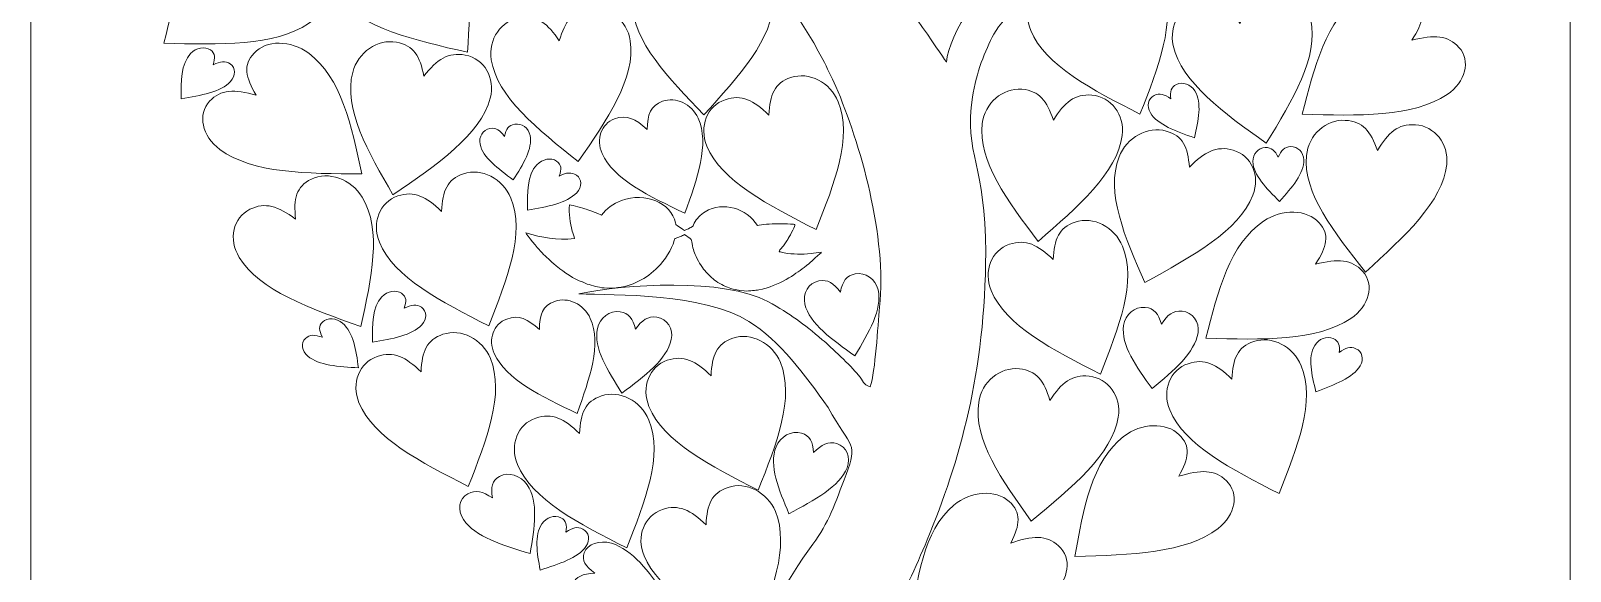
# Model space of a CAD drawing. Header units: centimetres. Extents: x -43.7 to 54.4, y -36.3 to 40.
# Drawn here: x -43.74 to 4.7, y -10.83 to 6.16 of the extents above; entities that cross this region are included whole.
import ezdxf

# ---------------------------------------------------------------- set-up
doc = ezdxf.new("R2010")
doc.units = ezdxf.units.CM
doc.header["$MEASUREMENT"] = 0
doc.layers.add('Layer 1', color=7, linetype='Continuous')

msp = doc.modelspace()

# ---------------------------------------------------------------- linework, layer by layer
at = {"layer": 'Layer 1', "color": 1, "lineweight": 9}
msp.add_open_spline([(4.699, -36.30244), (4.699, -36.30244), (-43.73844, -36.30244), (-43.73844, -36.30244), (-43.73844, -36.30244), (-43.73844, -36.30244), (-43.73844, 40.00038), (-43.73844, 40.00038), (-43.73844, 40.00038), (-43.73844, 40.00038), (4.699, 40.00038), (4.699, 40.00038), (4.699, 40.00038), (4.699, 40.00038), (4.699, -36.30244), (4.699, -36.30244)], degree=3, knots=[0, 0, 0, 0, 0.2, 0.2, 0.2, 0.2, 0.4, 0.4, 0.4, 0.4, 0.6, 0.6, 0.6, 0.6, 1, 1, 1, 1], dxfattribs=at)
at = {"layer": 'Layer 1', "color": 5, "lineweight": 9}
for points, knots in [([(-16.79064, 19.27681), (-17.67314, 19.45663), (-19.6768, 20.19637), (-20.89764, 18.36515), (-20.89764, 18.36515), (-21.00397, 18.20569), (-21.49656, 15.76471), (-21.72335, 15.14598), (-21.72335, 15.14598), (-21.77895, 15.09461), (-21.80957, 14.98386), (-21.81789, 14.76992), (-21.81789, 14.76992), (-21.85528, 13.80835), (-21.50471, 13.62193), (-21.04845, 12.8867), (-21.04845, 12.8867), (-20.80587, 12.49584), (-18.00391, 9.22325), (-16.87162, 8.00087), (-16.87162, 8.00087), (-16.28266, 7.1444), (-14.92525, 5.1705), (-14.92525, 5.1705), (-14.92525, 5.1705), (-14.87137, 6.04817), (-13.6367, 7.77867), (-13.07049, 8.37623), (-13.07049, 8.37623), (-12.64755, 8.82258), (-12.27465, 9.18386), (-11.76616, 9.51238), (-11.76616, 9.51238), (-11.40485, 9.7458), (-8.17267, 10.35738), (-7.69839, 10.35738), (-7.69839, 10.35738), (-7.58146, 10.32083), (-7.35249, 10.26591), (-6.92838, 10.13491), (-6.92838, 10.13491), (-7.47079, 10.02512), (-8.14663, 9.63788), (-8.58887, 9.51857), (-8.58887, 9.51857), (-8.91062, 9.43177), (-9.07516, 9.37341), (-9.38013, 9.27092), (-9.38013, 9.27092), (-9.70134, 9.16297), (-11.35582, 8.10978), (-11.63741, 8.02089), (-11.63741, 8.02089), (-11.6354, 8.01684), (-11.63337, 8.01277), (-11.63132, 8.00871), (-11.63132, 8.00871), (-12.03369, 7.64366), (-13.13249, 6.61206), (-13.43229, 6.05106), (-13.43229, 6.05106), (-13.71411, 5.52372), (-13.98837, 4.84992), (-14.10888, 4.06444), (-14.10888, 4.06444), (-14.3808, 2.2924), (-13.67923, 1.89833), (-13.69063, -0.81097), (-13.69063, -0.81097), (-13.70656, -4.60281), (-14.51391, -7.37914), (-15.52967, -9.84696), (-15.52967, -9.84696), (-15.88889, -10.71967), (-16.32547, -11.54618), (-16.67852, -12.51346), (-16.67852, -12.51346), (-17.44102, -14.60241), (-17.71249, -15.11821), (-18.26003, -17.67308), (-18.26003, -17.67308), (-18.85297, -20.43978), (-19.00309, -23.48161), (-18.24607, -26.33862), (-18.24607, -26.33862), (-18.14131, -26.73412), (-17.97952, -26.99128), (-17.91231, -27.38209), (-17.91231, -27.38209), (-18.39315, -27.38209), (-18.69399, -27.45732), (-19.07904, -27.47295), (-19.07904, -27.47295), (-19.50279, -27.49009), (-19.96052, -27.43892), (-20.38021, -27.46962), (-20.38021, -27.46962), (-21.0754, -27.52049), (-21.42108, -27.56769), (-22.19939, -27.55628), (-22.19939, -27.55628), (-22.19939, -27.55628), (-22.63977, -27.57552), (-22.63977, -27.57552), (-22.63977, -27.57552), (-22.78005, -27.61475), (-22.70408, -27.5786), (-22.78251, -27.64602), (-22.78251, -27.64602), (-22.78251, -27.64602), (-24.34098, -27.64602), (-24.34098, -27.64602), (-24.34098, -27.64602), (-24.34098, -27.64602), (-24.24907, -25.48307), (-24.24907, -25.48307), (-24.24907, -25.48307), (-23.97764, -22.93861), (-23.97739, -22.2553), (-23.32652, -19.60664), (-23.32652, -19.60664), (-22.55841, -16.481), (-20.81806, -12.22929), (-19.13037, -9.98336), (-19.13037, -9.98336), (-18.63989, -9.33062), (-18.42773, -8.70537), (-18.08487, -7.79244), (-18.08487, -7.79244), (-17.71246, -6.80081), (-17.90306, -6.99803), (-18.65395, -5.68808), (-18.65395, -5.68808), (-19.37898, -4.65138), (-20.17523, -3.5873), (-21.14185, -2.98153), (-21.14185, -2.98153), (-22.55777, -2.09423), (-25.35589, -2.14892), (-26.49939, -2.11715), (-26.49939, -2.11715), (-25.09222, -1.80301), (-21.90747, -1.61348), (-20.54665, -2.3578), (-20.54665, -2.3578), (-19.81798, -2.75638), (-19.44691, -3.03629), (-18.83379, -3.55626), (-18.83379, -3.55626), (-18.55919, -3.78909), (-17.93128, -4.37881), (-17.70263, -4.6631), (-17.70263, -4.6631), (-17.53263, -4.87447), (-17.56136, -4.95071), (-17.32788, -5.03518), (-17.32788, -5.03518), (-17.15709, -4.5529), (-17.09501, -3.12134), (-17.03052, -2.5347), (-17.03052, -2.5347), (-16.79145, -0.35963), (-17.64018, 2.65499), (-18.41084, 4.40712), (-18.41084, 4.40712), (-18.54809, 4.71923), (-18.67945, 4.98588), (-18.82159, 5.25828), (-18.82159, 5.25828), (-19.53708, 6.62935), (-20.56709, 8.01725), (-21.55599, 9.0318), (-21.55599, 9.0318), (-22.06097, 9.54989), (-25.16521, 9.9031), (-25.59376, 10.1817), (-25.59376, 10.1817), (-25.57904, 10.17587), (-25.57903, 10.17903), (-25.57903, 10.18219), (-25.57903, 10.18219), (-26.87161, 10.14317), (-29.02921, 8.69428), (-29.73621, 7.26383), (-29.73621, 7.26383), (-29.71206, 7.26383), (-29.68801, 7.26421), (-29.66409, 7.26488), (-29.66409, 7.26488), (-29.73398, 7.24084), (-29.73213, 7.21755), (-29.73068, 7.19405), (-29.73068, 7.19405), (-29.53734, 7.38598), (-29.58973, 7.41466), (-29.48878, 7.74612), (-29.48878, 7.74612), (-29.30604, 8.34625), (-29.05964, 8.87052), (-28.72662, 9.35287), (-28.72662, 9.35287), (-26.60896, 12.41988), (-23.25205, 10.82325), (-22.52277, 10.80123), (-22.52277, 10.80123), (-22.76971, 11.30086), (-22.95895, 11.7974), (-23.19981, 12.34741), (-23.19981, 12.34741), (-23.43511, 12.88474), (-23.64601, 13.42123), (-23.81318, 13.97979), (-23.81318, 13.97979), (-24.61339, 16.65343), (-25.06339, 19.2081), (-24.62205, 21.72826), (-24.62205, 21.72826), (-24.01267, 19.43548), (-22.72031, 16.0843), (-22.71757, 16.08005), (-22.71757, 16.08005), (-22.48208, 17.4496), (-21.60061, 18.90386), (-20.61962, 19.57215), (-20.61962, 19.57215), (-19.15482, 20.57002), (-17.84295, 19.65889), (-16.79064, 19.27681)], [0, 0, 0, 0, 0.01724138, 0.01724138, 0.01724138, 0.01724138, 0.03448276, 0.03448276, 0.03448276, 0.03448276, 0.05172414, 0.05172414, 0.05172414, 0.05172414, 0.06896552, 0.06896552, 0.06896552, 0.06896552, 0.0862069, 0.0862069, 0.0862069, 0.0862069, 0.10344828, 0.10344828, 0.10344828, 0.10344828, 0.12068966, 0.12068966, 0.12068966, 0.12068966, 0.13793103, 0.13793103, 0.13793103, 0.13793103, 0.15517241, 0.15517241, 0.15517241, 0.15517241, 0.17241379, 0.17241379, 0.17241379, 0.17241379, 0.18965517, 0.18965517, 0.18965517, 0.18965517, 0.20689655, 0.20689655, 0.20689655, 0.20689655, 0.22413793, 0.22413793, 0.22413793, 0.22413793, 0.24137931, 0.24137931, 0.24137931, 0.24137931, 0.25862069, 0.25862069, 0.25862069, 0.25862069, 0.27586207, 0.27586207, 0.27586207, 0.27586207, 0.29310345, 0.29310345, 0.29310345, 0.29310345, 0.31034483, 0.31034483, 0.31034483, 0.31034483, 0.32758621, 0.32758621, 0.32758621, 0.32758621, 0.34482759, 0.34482759, 0.34482759, 0.34482759, 0.36206897, 0.36206897, 0.36206897, 0.36206897, 0.37931034, 0.37931034, 0.37931034, 0.37931034, 0.39655172, 0.39655172, 0.39655172, 0.39655172, 0.4137931, 0.4137931, 0.4137931, 0.4137931, 0.43103448, 0.43103448, 0.43103448, 0.43103448, 0.44827586, 0.44827586, 0.44827586, 0.44827586, 0.46551724, 0.46551724, 0.46551724, 0.46551724, 0.48275862, 0.48275862, 0.48275862, 0.48275862, 0.5, 0.5, 0.5, 0.5, 0.51724138, 0.51724138, 0.51724138, 0.51724138, 0.53448276, 0.53448276, 0.53448276, 0.53448276, 0.55172414, 0.55172414, 0.55172414, 0.55172414, 0.56896552, 0.56896552, 0.56896552, 0.56896552, 0.5862069, 0.5862069, 0.5862069, 0.5862069, 0.60344828, 0.60344828, 0.60344828, 0.60344828, 0.62068966, 0.62068966, 0.62068966, 0.62068966, 0.63793103, 0.63793103, 0.63793103, 0.63793103, 0.65517241, 0.65517241, 0.65517241, 0.65517241, 0.67241379, 0.67241379, 0.67241379, 0.67241379, 0.68965517, 0.68965517, 0.68965517, 0.68965517, 0.70689655, 0.70689655, 0.70689655, 0.70689655, 0.72413793, 0.72413793, 0.72413793, 0.72413793, 0.74137931, 0.74137931, 0.74137931, 0.74137931, 0.75862069, 0.75862069, 0.75862069, 0.75862069, 0.77586207, 0.77586207, 0.77586207, 0.77586207, 0.79310345, 0.79310345, 0.79310345, 0.79310345, 0.81034483, 0.81034483, 0.81034483, 0.81034483, 0.82758621, 0.82758621, 0.82758621, 0.82758621, 0.84482759, 0.84482759, 0.84482759, 0.84482759, 0.86206897, 0.86206897, 0.86206897, 0.86206897, 0.87931034, 0.87931034, 0.87931034, 0.87931034, 0.89655172, 0.89655172, 0.89655172, 0.89655172, 0.9137931, 0.9137931, 0.9137931, 0.9137931, 0.93103448, 0.93103448, 0.93103448, 0.93103448, 0.94827586, 0.94827586, 0.94827586, 0.94827586, 0.96551724, 0.96551724, 0.96551724, 0.96551724, 1, 1, 1, 1]), ([(-32.52127, 8.60312), (-32.68607, 9.22812), (-32.65713, 9.61288), (-32.2117, 9.90207), (-32.2117, 9.90207), (-31.71998, 10.22131), (-30.97367, 10.04996), (-30.54586, 9.51962), (-30.54586, 9.51962), (-29.77086, 8.55883), (-29.88664, 7.01968), (-30.00243, 5.48051), (-30.00243, 5.48051), (-31.66828, 5.86295), (-33.33412, 6.24541), (-34.10914, 7.20621), (-34.10914, 7.20621), (-34.53694, 7.73659), (-34.48507, 8.42612), (-33.99335, 8.74535), (-33.99335, 8.74535), (-33.54795, 9.03454), (-33.13149, 8.93893), (-32.52127, 8.60312)], [0, 0, 0, 0, 0.14285714, 0.14285714, 0.14285714, 0.14285714, 0.28571429, 0.28571429, 0.28571429, 0.28571429, 0.42857143, 0.42857143, 0.42857143, 0.42857143, 0.57142857, 0.57142857, 0.57142857, 0.57142857, 0.71428571, 0.71428571, 0.71428571, 0.71428571, 1, 1, 1, 1]), ([(-36.105, 8.0954), (-35.40274, 8.2627), (-34.96581, 8.25075), (-34.62249, 7.86826), (-34.62249, 7.86826), (-34.24347, 7.446), (-34.41131, 6.78205), (-34.99708, 6.38623), (-34.99708, 6.38623), (-36.05829, 5.66915), (-37.80613, 5.71701), (-39.55397, 5.76486), (-39.55397, 5.76486), (-39.17935, 7.2469), (-38.80473, 8.72892), (-37.74352, 9.44601), (-37.74352, 9.44601), (-37.15774, 9.84183), (-36.37472, 9.82041), (-35.99571, 9.39817), (-35.99571, 9.39817), (-35.65241, 9.01569), (-35.74605, 8.64517), (-36.105, 8.0954)], [0, 0, 0, 0, 0.14285714, 0.14285714, 0.14285714, 0.14285714, 0.28571429, 0.28571429, 0.28571429, 0.28571429, 0.42857143, 0.42857143, 0.42857143, 0.42857143, 0.57142857, 0.57142857, 0.57142857, 0.57142857, 0.71428571, 0.71428571, 0.71428571, 0.71428571, 1, 1, 1, 1]), ([(-22.59539, 7.34542), (-22.32472, 7.94101), (-22.05117, 8.24181), (-21.49829, 8.25385), (-21.49829, 8.25385), (-20.88791, 8.26714), (-20.38737, 7.74964), (-20.381, 7.09874), (-20.381, 7.09874), (-20.36947, 5.91959), (-21.46368, 4.71635), (-22.55789, 3.51311), (-22.55789, 3.51311), (-23.67518, 4.66821), (-24.79245, 5.82333), (-24.80399, 7.00249), (-24.80399, 7.00249), (-24.81035, 7.65339), (-24.32014, 8.19245), (-23.70979, 8.20571), (-23.70979, 8.20571), (-23.15692, 8.21776), (-22.87759, 7.92899), (-22.59539, 7.34542)], [0, 0, 0, 0, 0.14285714, 0.14285714, 0.14285714, 0.14285714, 0.28571429, 0.28571429, 0.28571429, 0.28571429, 0.42857143, 0.42857143, 0.42857143, 0.42857143, 0.57142857, 0.57142857, 0.57142857, 0.57142857, 0.71428571, 0.71428571, 0.71428571, 0.71428571, 1, 1, 1, 1]), ([(-10.32392, 7.14089), (-10.29409, 7.78201), (-10.15001, 8.14611), (-9.63337, 8.32019), (-9.63337, 8.32019), (-9.06301, 8.5124), (-8.3954, 8.1719), (-8.14316, 7.5602), (-8.14316, 7.5602), (-7.68621, 6.45202), (-8.26251, 4.99565), (-8.83883, 3.5393), (-8.83883, 3.5393), (-10.32903, 4.29929), (-11.81924, 5.05929), (-12.27619, 6.16747), (-12.27619, 6.16747), (-12.52841, 6.77916), (-12.27023, 7.43164), (-11.69989, 7.62382), (-11.69989, 7.62382), (-11.18326, 7.79792), (-10.81071, 7.60791), (-10.32392, 7.14089)], [0, 0, 0, 0, 0.14285714, 0.14285714, 0.14285714, 0.14285714, 0.28571429, 0.28571429, 0.28571429, 0.28571429, 0.42857143, 0.42857143, 0.42857143, 0.42857143, 0.57142857, 0.57142857, 0.57142857, 0.57142857, 0.71428571, 0.71428571, 0.71428571, 0.71428571, 1, 1, 1, 1]), ([(-5.69033, 6.38245), (-5.54712, 7.01155), (-5.34022, 7.35128), (-4.79907, 7.4519), (-4.79907, 7.4519), (-4.20164, 7.56298), (-3.60265, 7.13454), (-3.46205, 6.49556), (-3.46205, 6.49556), (-3.20732, 5.33795), (-4.03489, 3.97908), (-4.86247, 2.62022), (-4.86247, 2.62022), (-6.19949, 3.57657), (-7.53651, 4.53295), (-7.79123, 5.69055), (-7.79123, 5.69055), (-7.93182, 6.32953), (-7.56108, 6.9383), (-6.96367, 7.04939), (-6.96367, 7.04939), (-6.42252, 7.15001), (-6.08827, 6.91095), (-5.69033, 6.38245)], [0, 0, 0, 0, 0.14285714, 0.14285714, 0.14285714, 0.14285714, 0.28571429, 0.28571429, 0.28571429, 0.28571429, 0.42857143, 0.42857143, 0.42857143, 0.42857143, 0.57142857, 0.57142857, 0.57142857, 0.57142857, 0.71428571, 0.71428571, 0.71428571, 0.71428571, 1, 1, 1, 1]), ([(-0.28319, 5.86226), (0.41906, 6.02957), (0.85601, 6.01762), (1.19931, 5.63512), (1.19931, 5.63512), (1.57834, 5.21287), (1.41049, 4.54891), (0.82472, 4.15308), (0.82472, 4.15308), (-0.2365, 3.436), (-1.98433, 3.48386), (-3.73216, 3.53172), (-3.73216, 3.53172), (-3.35755, 5.01377), (-2.98294, 6.49579), (-1.92172, 7.21287), (-1.92172, 7.21287), (-1.33595, 7.60871), (-0.55292, 7.58727), (-0.1739, 7.16503), (-0.1739, 7.16503), (0.16939, 6.78254), (0.07576, 6.41203), (-0.28319, 5.86226)], [0, 0, 0, 0, 0.14285714, 0.14285714, 0.14285714, 0.14285714, 0.28571429, 0.28571429, 0.28571429, 0.28571429, 0.42857143, 0.42857143, 0.42857143, 0.42857143, 0.57142857, 0.57142857, 0.57142857, 0.57142857, 0.71428571, 0.71428571, 0.71428571, 0.71428571, 1, 1, 1, 1]), ([(-27.10892, 5.83797), (-26.92725, 6.45931), (-26.69978, 6.78861), (-26.15323, 6.86321), (-26.15323, 6.86321), (-25.54986, 6.94557), (-24.97809, 6.48909), (-24.87696, 5.84434), (-24.87696, 5.84434), (-24.69378, 4.67624), (-25.60366, 3.35895), (-26.51355, 2.04167), (-26.51355, 2.04167), (-27.78981, 3.06058), (-29.06607, 4.07948), (-29.24925, 5.24757), (-29.24925, 5.24757), (-29.35037, 5.89235), (-28.94275, 6.48249), (-28.33939, 6.56483), (-28.33939, 6.56483), (-27.79286, 6.63942), (-27.47378, 6.38471), (-27.10892, 5.83797)], [0, 0, 0, 0, 0.14285714, 0.14285714, 0.14285714, 0.14285714, 0.28571429, 0.28571429, 0.28571429, 0.28571429, 0.42857143, 0.42857143, 0.42857143, 0.42857143, 0.57142857, 0.57142857, 0.57142857, 0.57142857, 0.71428571, 0.71428571, 0.71428571, 0.71428571, 1, 1, 1, 1]), ([(-36.64693, 4.12841), (-36.98346, 4.69728), (-37.0644, 5.07623), (-36.71496, 5.4544), (-36.71496, 5.4544), (-36.32922, 5.87186), (-35.55805, 5.87039), (-34.99364, 5.45111), (-34.99364, 5.45111), (-33.97114, 4.6915), (-33.64746, 3.17561), (-33.32378, 1.65971), (-33.32378, 1.65971), (-35.04513, 1.66301), (-36.76645, 1.66634), (-37.78895, 2.42593), (-37.78895, 2.42593), (-38.35335, 2.84522), (-38.49838, 3.52435), (-38.11263, 3.9418), (-38.11263, 3.9418), (-37.76322, 4.31995), (-37.33288, 4.31916), (-36.64693, 4.12841)], [0, 0, 0, 0, 0.14285714, 0.14285714, 0.14285714, 0.14285714, 0.28571429, 0.28571429, 0.28571429, 0.28571429, 0.42857143, 0.42857143, 0.42857143, 0.42857143, 0.57142857, 0.57142857, 0.57142857, 0.57142857, 0.71428571, 0.71428571, 0.71428571, 0.71428571, 1, 1, 1, 1]), ([(-31.37161, 4.73164), (-30.95188, 5.2557), (-30.60677, 5.49241), (-30.06577, 5.39111), (-30.06577, 5.39111), (-29.46852, 5.27931), (-29.11752, 4.67358), (-29.28227, 4.03912), (-29.28227, 4.03912), (-29.58074, 2.88966), (-30.96121, 1.9428), (-32.34167, 0.99592), (-32.34167, 0.99592), (-33.12518, 2.34793), (-33.90867, 3.69997), (-33.61018, 4.8494), (-33.61018, 4.8494), (-33.44542, 5.48388), (-32.82697, 5.90809), (-32.22975, 5.79626), (-32.22975, 5.79626), (-31.68874, 5.69498), (-31.49288, 5.35698), (-31.37161, 4.73164)], [0, 0, 0, 0, 0.14285714, 0.14285714, 0.14285714, 0.14285714, 0.28571429, 0.28571429, 0.28571429, 0.28571429, 0.42857143, 0.42857143, 0.42857143, 0.42857143, 0.57142857, 0.57142857, 0.57142857, 0.57142857, 0.71428571, 0.71428571, 0.71428571, 0.71428571, 1, 1, 1, 1]), ([(-38.00449, 5.08554), (-37.77218, 5.19551), (-37.61683, 5.22296), (-37.46, 5.11283), (-37.46, 5.11283), (-37.28687, 4.99126), (-37.28426, 4.74469), (-37.45416, 4.56252), (-37.45416, 4.56252), (-37.76197, 4.23243), (-38.38342, 4.12263), (-39.00488, 4.01282), (-39.00488, 4.01282), (-39.01071, 4.56314), (-39.01653, 5.11346), (-38.70873, 5.44354), (-38.70873, 5.44354), (-38.53883, 5.62571), (-38.26041, 5.67492), (-38.08728, 5.55335), (-38.08728, 5.55335), (-37.93045, 5.44322), (-37.929, 5.30564), (-38.00449, 5.08554)], [0, 0, 0, 0, 0.14285714, 0.14285714, 0.14285714, 0.14285714, 0.28571429, 0.28571429, 0.28571429, 0.28571429, 0.42857143, 0.42857143, 0.42857143, 0.42857143, 0.57142857, 0.57142857, 0.57142857, 0.57142857, 0.71428571, 0.71428571, 0.71428571, 0.71428571, 1, 1, 1, 1]), ([(-20.51341, 3.50701), (-20.48357, 4.14815), (-20.3395, 4.51222), (-19.82285, 4.68632), (-19.82285, 4.68632), (-19.2525, 4.87852), (-18.58488, 4.53803), (-18.33264, 3.92634), (-18.33264, 3.92634), (-17.8757, 2.81815), (-18.452, 1.36179), (-19.02831, -0.09459), (-19.02831, -0.09459), (-20.51852, 0.66542), (-22.00872, 1.42542), (-22.46568, 2.5336), (-22.46568, 2.5336), (-22.7179, 3.14531), (-22.45972, 3.79777), (-21.88938, 3.98995), (-21.88938, 3.98995), (-21.37275, 4.16406), (-21.00021, 3.97404), (-20.51341, 3.50701)], [0, 0, 0, 0, 0.14285714, 0.14285714, 0.14285714, 0.14285714, 0.28571429, 0.28571429, 0.28571429, 0.28571429, 0.42857143, 0.42857143, 0.42857143, 0.42857143, 0.57142857, 0.57142857, 0.57142857, 0.57142857, 0.71428571, 0.71428571, 0.71428571, 0.71428571, 1, 1, 1, 1]), ([(-11.56275, 3.34579), (-11.21356, 3.90869), (-10.90132, 4.17859), (-10.35075, 4.1324), (-10.35075, 4.1324), (-9.74294, 4.08145), (-9.31587, 3.51504), (-9.39748, 2.8681), (-9.39748, 2.8681), (-9.54532, 1.69613), (-10.79427, 0.61649), (-12.04324, -0.46316), (-12.04324, -0.46316), (-12.99652, 0.80117), (-13.94979, 2.0655), (-13.80193, 3.23746), (-13.80193, 3.23746), (-13.72033, 3.88439), (-13.16079, 4.36808), (-12.55299, 4.3171), (-12.55299, 4.3171), (-12.00244, 4.27093), (-11.76412, 3.95485), (-11.56275, 3.34579)], [0, 0, 0, 0, 0.14285714, 0.14285714, 0.14285714, 0.14285714, 0.28571429, 0.28571429, 0.28571429, 0.28571429, 0.42857143, 0.42857143, 0.42857143, 0.42857143, 0.57142857, 0.57142857, 0.57142857, 0.57142857, 0.71428571, 0.71428571, 0.71428571, 0.71428571, 1, 1, 1, 1]), ([(-7.86718, 4.01534), (-7.89403, 4.2467), (-7.86369, 4.38388), (-7.68855, 4.4699), (-7.68855, 4.4699), (-7.49521, 4.56485), (-7.23575, 4.47313), (-7.10942, 4.2652), (-7.10942, 4.2652), (-6.88056, 3.8885), (-7.00197, 3.33975), (-7.12339, 2.79101), (-7.12339, 2.79101), (-7.70251, 2.9957), (-8.28164, 3.20042), (-8.51051, 3.57712), (-8.51051, 3.57712), (-8.63684, 3.78507), (-8.58243, 4.0309), (-8.3891, 4.12585), (-8.3891, 4.12585), (-8.21397, 4.21187), (-8.06918, 4.1607), (-7.86718, 4.01534)], [0, 0, 0, 0, 0.14285714, 0.14285714, 0.14285714, 0.14285714, 0.28571429, 0.28571429, 0.28571429, 0.28571429, 0.42857143, 0.42857143, 0.42857143, 0.42857143, 0.57142857, 0.57142857, 0.57142857, 0.57142857, 0.71428571, 0.71428571, 0.71428571, 0.71428571, 1, 1, 1, 1]), ([(-24.34284, 3.05524), (-24.33628, 3.52999), (-24.23853, 3.802), (-23.86061, 3.94049), (-23.86061, 3.94049), (-23.44341, 4.09336), (-22.94138, 3.85411), (-22.74002, 3.40641), (-22.74002, 3.40641), (-22.37526, 2.59537), (-22.76627, 1.50736), (-23.15731, 0.41934), (-23.15731, 0.41934), (-24.2779, 0.95341), (-25.39848, 1.48749), (-25.76325, 2.29852), (-25.76325, 2.29852), (-25.9646, 2.74622), (-25.78943, 3.23364), (-25.37223, 3.38653), (-25.37223, 3.38653), (-24.99433, 3.52501), (-24.71418, 3.39151), (-24.34284, 3.05524)], [0, 0, 0, 0, 0.14285714, 0.14285714, 0.14285714, 0.14285714, 0.28571429, 0.28571429, 0.28571429, 0.28571429, 0.42857143, 0.42857143, 0.42857143, 0.42857143, 0.57142857, 0.57142857, 0.57142857, 0.57142857, 0.71428571, 0.71428571, 0.71428571, 0.71428571, 1, 1, 1, 1]), ([(-28.83695, 2.83563), (-28.78186, 3.06305), (-28.70516, 3.18537), (-28.50853, 3.21969), (-28.50853, 3.21969), (-28.29146, 3.2576), (-28.07653, 3.09997), (-28.02881, 2.86784), (-28.02881, 2.86784), (-27.94234, 2.4473), (-28.24914, 1.95807), (-28.55594, 1.46887), (-28.55594, 1.46887), (-29.03566, 1.82072), (-29.51539, 2.17258), (-29.60186, 2.59311), (-29.60186, 2.59311), (-29.64957, 2.82525), (-29.51213, 3.04443), (-29.29506, 3.08233), (-29.29506, 3.08233), (-29.09842, 3.11668), (-28.9785, 3.02873), (-28.83695, 2.83563)], [0, 0, 0, 0, 0.14285714, 0.14285714, 0.14285714, 0.14285714, 0.28571429, 0.28571429, 0.28571429, 0.28571429, 0.42857143, 0.42857143, 0.42857143, 0.42857143, 0.57142857, 0.57142857, 0.57142857, 0.57142857, 0.71428571, 0.71428571, 0.71428571, 0.71428571, 1, 1, 1, 1]), ([(-7.2835, 1.86633), (-6.80429, 2.34907), (-6.43316, 2.55284), (-5.90702, 2.4025), (-5.90702, 2.4025), (-5.32619, 2.23652), (-5.04846, 1.60189), (-5.2871, 0.98597), (-5.2871, 0.98597), (-5.71941, -0.12987), (-7.20397, -0.94502), (-8.68853, -1.76019), (-8.68853, -1.76019), (-9.30846, -0.34363), (-9.92838, 1.07289), (-9.49608, 2.18873), (-9.49608, 2.18873), (-9.25744, 2.80468), (-8.59236, 3.16986), (-8.01153, 3.00388), (-8.01153, 3.00388), (-7.4854, 2.85355), (-7.33042, 2.4994), (-7.2835, 1.86633)], [0, 0, 0, 0, 0.14285714, 0.14285714, 0.14285714, 0.14285714, 0.28571429, 0.28571429, 0.28571429, 0.28571429, 0.42857143, 0.42857143, 0.42857143, 0.42857143, 0.57142857, 0.57142857, 0.57142857, 0.57142857, 0.71428571, 0.71428571, 0.71428571, 0.71428571, 1, 1, 1, 1]), ([(-1.36382, 2.39001), (-1.02957, 2.95991), (-0.72455, 3.23616), (-0.17291, 3.2013), (-0.17291, 3.2013), (0.4361, 3.16284), (0.87799, 2.60532), (0.81347, 1.9569), (0.81347, 1.9569), (0.69662, 0.78223), (-0.52351, -0.32277), (-1.74365, -1.42778), (-1.74365, -1.42778), (-2.73003, -0.18336), (-3.71639, 1.06103), (-3.59954, 2.23572), (-3.59954, 2.23572), (-3.53502, 2.88414), (-2.98842, 3.3792), (-2.37941, 3.34071), (-2.37941, 3.34071), (-1.82779, 3.30585), (-1.58118, 2.99477), (-1.36382, 2.39001)], [0, 0, 0, 0, 0.14285714, 0.14285714, 0.14285714, 0.14285714, 0.28571429, 0.28571429, 0.28571429, 0.28571429, 0.42857143, 0.42857143, 0.42857143, 0.42857143, 0.57142857, 0.57142857, 0.57142857, 0.57142857, 0.71428571, 0.71428571, 0.71428571, 0.71428571, 1, 1, 1, 1]), ([(-4.48706, 2.17875), (-4.39325, 2.39611), (-4.29629, 2.50665), (-4.09602, 2.5141), (-4.09602, 2.5141), (-3.87492, 2.52233), (-3.68981, 2.33757), (-3.68283, 2.10173), (-3.68283, 2.10173), (-3.67017, 1.67449), (-4.05807, 1.23234), (-4.44597, 0.79018), (-4.44597, 0.79018), (-4.85915, 1.20252), (-5.27232, 1.61489), (-5.28498, 2.04214), (-5.28498, 2.04214), (-5.29196, 2.27798), (-5.11818, 2.47606), (-4.89709, 2.4843), (-4.89709, 2.4843), (-4.69682, 2.49175), (-4.59352, 2.38865), (-4.48706, 2.17875)], [0, 0, 0, 0, 0.14285714, 0.14285714, 0.14285714, 0.14285714, 0.28571429, 0.28571429, 0.28571429, 0.28571429, 0.42857143, 0.42857143, 0.42857143, 0.42857143, 0.57142857, 0.57142857, 0.57142857, 0.57142857, 0.71428571, 0.71428571, 0.71428571, 0.71428571, 1, 1, 1, 1]), ([(-27.11148, 1.58882), (-26.87917, 1.69879), (-26.72382, 1.72625), (-26.567, 1.61613), (-26.567, 1.61613), (-26.39386, 1.49453), (-26.39125, 1.24799), (-26.56115, 1.0658), (-26.56115, 1.0658), (-26.86896, 0.73574), (-27.49042, 0.62592), (-28.11188, 0.51611), (-28.11188, 0.51611), (-28.1177, 1.06643), (-28.12353, 1.61675), (-27.81573, 1.94682), (-27.81573, 1.94682), (-27.64582, 2.12901), (-27.36741, 2.17822), (-27.19427, 2.05663), (-27.19427, 2.05663), (-27.03745, 1.94651), (-27.03599, 1.80892), (-27.11148, 1.58882)], [0, 0, 0, 0, 0.14285714, 0.14285714, 0.14285714, 0.14285714, 0.28571429, 0.28571429, 0.28571429, 0.28571429, 0.42857143, 0.42857143, 0.42857143, 0.42857143, 0.57142857, 0.57142857, 0.57142857, 0.57142857, 0.71428571, 0.71428571, 0.71428571, 0.71428571, 1, 1, 1, 1]), ([(-35.4042, 0.23874), (-35.47802, 0.87709), (-35.39412, 1.25555), (-34.91078, 1.49267), (-34.91078, 1.49267), (-34.3772, 1.75446), (-33.66148, 1.50118), (-33.31322, 0.92735), (-33.31322, 0.92735), (-32.68226, -0.11225), (-33.01794, -1.62611), (-33.35361, -3.13997), (-33.35361, -3.13997), (-34.95121, -2.57462), (-36.54877, -2.00925), (-37.17971, -0.96966), (-37.17971, -0.96966), (-37.52799, -0.39583), (-37.37763, 0.28239), (-36.84404, 0.54417), (-36.84404, 0.54417), (-36.36073, 0.78129), (-35.96133, 0.63997), (-35.4042, 0.23874)], [0, 0, 0, 0, 0.14285714, 0.14285714, 0.14285714, 0.14285714, 0.28571429, 0.28571429, 0.28571429, 0.28571429, 0.42857143, 0.42857143, 0.42857143, 0.42857143, 0.57142857, 0.57142857, 0.57142857, 0.57142857, 0.71428571, 0.71428571, 0.71428571, 0.71428571, 1, 1, 1, 1]), ([(-30.81534, 0.47984), (-30.78551, 1.12096), (-30.64143, 1.48505), (-30.12478, 1.65913), (-30.12478, 1.65913), (-29.55442, 1.85133), (-28.8868, 1.51085), (-28.63458, 0.89915), (-28.63458, 0.89915), (-28.17763, -0.20903), (-28.75393, -1.66541), (-29.33023, -3.12177), (-29.33023, -3.12177), (-30.82046, -2.36176), (-32.31066, -1.60176), (-32.76761, -0.49358), (-32.76761, -0.49358), (-33.01983, 0.11812), (-32.76165, 0.77058), (-32.1913, 0.96276), (-32.1913, 0.96276), (-31.67468, 1.13686), (-31.30213, 0.94686), (-30.81534, 0.47984)], [0, 0, 0, 0, 0.14285714, 0.14285714, 0.14285714, 0.14285714, 0.28571429, 0.28571429, 0.28571429, 0.28571429, 0.42857143, 0.42857143, 0.42857143, 0.42857143, 0.57142857, 0.57142857, 0.57142857, 0.57142857, 0.71428571, 0.71428571, 0.71428571, 0.71428571, 1, 1, 1, 1]), ([(-18.87078, -0.82118), (-18.87078, -0.82118), (-18.86965, -0.80866), (-18.86965, -0.80866), (-18.86965, -0.80866), (-18.95744, -0.80895), (-19.0953, -0.83979), (-19.18872, -0.84766), (-19.18872, -0.84766), (-19.4949, -0.87341), (-19.73106, -0.87498), (-20.03886, -0.82517), (-20.03886, -0.82517), (-20.09014, -0.81686), (-20.13554, -0.79618), (-20.19478, -0.79084), (-20.19478, -0.79084), (-20.18594, -0.74338), (-20.1544, -0.72442), (-20.1237, -0.68665), (-20.1237, -0.68665), (-20.01051, -0.54746), (-20.00716, -0.52628), (-19.92185, -0.40325), (-19.92185, -0.40325), (-19.89036, -0.35779), (-19.70411, -0.00983), (-19.69949, 0.03707), (-19.69949, 0.03707), (-19.69537, 0.0787), (-19.6919, 0.06344), (-19.7437, 0.07162), (-19.7437, 0.07162), (-19.76229, 0.07455), (-19.80909, 0.07589), (-19.8306, 0.07719), (-19.8306, 0.07719), (-20.07789, 0.09211), (-20.3526, 0.09821), (-20.59336, 0.07311), (-20.59336, 0.07311), (-20.68212, 0.06383), (-20.83031, 0.03504), (-20.87589, 0.03737), (-20.87589, 0.03737), (-21.21576, 0.57287), (-21.94994, 0.80319), (-22.51861, 0.46607), (-22.51861, 0.46607), (-22.65903, 0.38284), (-22.79733, 0.24516), (-22.86913, 0.1041), (-22.86913, 0.1041), (-22.90593, 0.03185), (-22.88527, 0.01136), (-22.96673, -0.02739), (-22.96673, -0.02739), (-22.99665, -0.04164), (-23.08814, -0.08548), (-23.16735, -0.12091), (-23.16735, -0.12091), (-23.19103, -0.10442), (-23.21323, -0.08837), (-23.23159, -0.07683), (-23.23159, -0.07683), (-23.23159, -0.07683), (-23.4021, 0.03119), (-23.4021, 0.03119), (-23.4021, 0.03119), (-23.45593, 0.06995), (-23.43416, 0.04896), (-23.44966, 0.11354), (-23.44966, 0.11354), (-23.60687, 0.76677), (-24.39523, 1.092), (-25.15262, 0.81985), (-25.15262, 0.81985), (-25.42362, 0.72249), (-25.62431, 0.57133), (-25.77789, 0.3583), (-25.77789, 0.3583), (-25.88211, 0.41672), (-26.13887, 0.50533), (-26.26073, 0.54653), (-26.26073, 0.54653), (-26.37241, 0.58428), (-26.66536, 0.67586), (-26.79252, 0.6848), (-26.79252, 0.6848), (-26.81724, 0.41188), (-26.75981, 0.11396), (-26.7034, -0.14055), (-26.7034, -0.14055), (-26.68709, -0.21425), (-26.64398, -0.30178), (-26.63145, -0.37519), (-26.63145, -0.37519), (-27.19574, -0.45), (-27.64513, -0.34087), (-28.15753, -0.19683), (-28.15753, -0.19683), (-28.14535, -0.25541), (-27.76553, -0.70271), (-27.70716, -0.76378), (-27.70716, -0.76378), (-27.55905, -0.91875), (-27.44336, -1.0253), (-27.28517, -1.16839), (-27.28517, -1.16839), (-27.24814, -1.20192), (-27.21039, -1.23212), (-27.16883, -1.26463), (-27.16883, -1.26463), (-26.9826, -1.41045), (-26.62706, -1.66887), (-26.38975, -1.7375), (-26.38975, -1.7375), (-26.38675, -1.73667), (-26.38343, -1.73684), (-26.38044, -1.73822), (-26.38044, -1.73822), (-26.38044, -1.73822), (-26.23117, -1.80582), (-26.23117, -1.80582), (-26.23117, -1.80582), (-26.23117, -1.80582), (-26.22954, -1.80671), (-26.22954, -1.80671), (-26.22954, -1.80671), (-26.05519, -1.8558), (-25.89881, -1.91075), (-25.69589, -1.92915), (-25.69589, -1.92915), (-25.69589, -1.92915), (-25.5204, -1.94042), (-25.5204, -1.94042), (-25.5204, -1.94042), (-25.49202, -1.93497), (-25.45252, -1.93723), (-25.36737, -1.93024), (-25.36737, -1.93024), (-24.80665, -1.88421), (-24.36778, -1.63344), (-24.00709, -1.2747), (-24.00709, -1.2747), (-23.79237, -1.06115), (-23.57695, -0.72639), (-23.49178, -0.43747), (-23.49178, -0.43747), (-23.46871, -0.35923), (-23.48773, -0.38548), (-23.40683, -0.35597), (-23.40683, -0.35597), (-23.35805, -0.33819), (-23.33908, -0.32769), (-23.28939, -0.30815), (-23.28939, -0.30815), (-23.25041, -0.29284), (-23.20851, -0.27148), (-23.16634, -0.25304), (-23.16634, -0.25304), (-23.16634, -0.25304), (-22.98676, -0.37227), (-22.98676, -0.37227), (-22.98676, -0.37227), (-22.93816, -0.4078), (-22.94485, -0.46766), (-22.93315, -0.53008), (-22.93315, -0.53008), (-22.89113, -0.75362), (-22.86477, -0.80017), (-22.76853, -1.01232), (-22.76853, -1.01232), (-22.72258, -1.11362), (-22.6683, -1.19361), (-22.60359, -1.28454), (-22.60359, -1.28454), (-22.50791, -1.41902), (-22.39864, -1.53253), (-22.27105, -1.64065), (-22.27105, -1.64065), (-22.14926, -1.74379), (-21.97627, -1.84419), (-21.81696, -1.90529), (-21.81696, -1.90529), (-21.6406, -1.97287), (-21.63022, -1.9664), (-21.47512, -1.99795), (-21.47512, -1.99795), (-21.47512, -1.99795), (-21.44203, -2.00801), (-21.44203, -2.00801), (-21.44203, -2.00801), (-21.44125, -2.00708), (-21.43204, -2.0104), (-21.42967, -2.01061), (-21.42967, -2.01061), (-21.42967, -2.01061), (-21.29059, -2.02242), (-21.29059, -2.02242), (-21.29059, -2.02242), (-21.09522, -2.03616), (-20.93856, -1.99217), (-20.83136, -1.99186), (-20.83136, -1.99186), (-20.83136, -1.99186), (-20.71427, -1.96353), (-20.71427, -1.96353), (-20.71427, -1.96353), (-20.71427, -1.96353), (-20.71453, -1.96232), (-20.71453, -1.96232), (-20.71453, -1.96232), (-20.66967, -1.94709), (-20.61468, -1.93666), (-20.5684, -1.92216), (-20.5684, -1.92216), (-20.34002, -1.85043), (-19.99499, -1.69111), (-19.80491, -1.56372), (-19.80491, -1.56372), (-19.59935, -1.426), (-19.46786, -1.33532), (-19.26225, -1.16815), (-19.26225, -1.16815), (-19.26225, -1.16815), (-19.11243, -1.03604), (-19.11243, -1.03604), (-19.11243, -1.03604), (-19.06928, -0.99466), (-18.8947, -0.83299), (-18.87078, -0.82118)], [0, 0, 0, 0, 0.01694915, 0.01694915, 0.01694915, 0.01694915, 0.03389831, 0.03389831, 0.03389831, 0.03389831, 0.05084746, 0.05084746, 0.05084746, 0.05084746, 0.06779661, 0.06779661, 0.06779661, 0.06779661, 0.08474576, 0.08474576, 0.08474576, 0.08474576, 0.10169492, 0.10169492, 0.10169492, 0.10169492, 0.11864407, 0.11864407, 0.11864407, 0.11864407, 0.13559322, 0.13559322, 0.13559322, 0.13559322, 0.15254237, 0.15254237, 0.15254237, 0.15254237, 0.16949153, 0.16949153, 0.16949153, 0.16949153, 0.18644068, 0.18644068, 0.18644068, 0.18644068, 0.20338983, 0.20338983, 0.20338983, 0.20338983, 0.22033898, 0.22033898, 0.22033898, 0.22033898, 0.23728814, 0.23728814, 0.23728814, 0.23728814, 0.25423729, 0.25423729, 0.25423729, 0.25423729, 0.27118644, 0.27118644, 0.27118644, 0.27118644, 0.28813559, 0.28813559, 0.28813559, 0.28813559, 0.30508475, 0.30508475, 0.30508475, 0.30508475, 0.3220339, 0.3220339, 0.3220339, 0.3220339, 0.33898305, 0.33898305, 0.33898305, 0.33898305, 0.3559322, 0.3559322, 0.3559322, 0.3559322, 0.37288136, 0.37288136, 0.37288136, 0.37288136, 0.38983051, 0.38983051, 0.38983051, 0.38983051, 0.40677966, 0.40677966, 0.40677966, 0.40677966, 0.42372881, 0.42372881, 0.42372881, 0.42372881, 0.44067797, 0.44067797, 0.44067797, 0.44067797, 0.45762712, 0.45762712, 0.45762712, 0.45762712, 0.47457627, 0.47457627, 0.47457627, 0.47457627, 0.49152542, 0.49152542, 0.49152542, 0.49152542, 0.50847458, 0.50847458, 0.50847458, 0.50847458, 0.52542373, 0.52542373, 0.52542373, 0.52542373, 0.54237288, 0.54237288, 0.54237288, 0.54237288, 0.55932203, 0.55932203, 0.55932203, 0.55932203, 0.57627119, 0.57627119, 0.57627119, 0.57627119, 0.59322034, 0.59322034, 0.59322034, 0.59322034, 0.61016949, 0.61016949, 0.61016949, 0.61016949, 0.62711864, 0.62711864, 0.62711864, 0.62711864, 0.6440678, 0.6440678, 0.6440678, 0.6440678, 0.66101695, 0.66101695, 0.66101695, 0.66101695, 0.6779661, 0.6779661, 0.6779661, 0.6779661, 0.69491525, 0.69491525, 0.69491525, 0.69491525, 0.71186441, 0.71186441, 0.71186441, 0.71186441, 0.72881356, 0.72881356, 0.72881356, 0.72881356, 0.74576271, 0.74576271, 0.74576271, 0.74576271, 0.76271186, 0.76271186, 0.76271186, 0.76271186, 0.77966102, 0.77966102, 0.77966102, 0.77966102, 0.79661017, 0.79661017, 0.79661017, 0.79661017, 0.81355932, 0.81355932, 0.81355932, 0.81355932, 0.83050847, 0.83050847, 0.83050847, 0.83050847, 0.84745763, 0.84745763, 0.84745763, 0.84745763, 0.86440678, 0.86440678, 0.86440678, 0.86440678, 0.88135593, 0.88135593, 0.88135593, 0.88135593, 0.89830508, 0.89830508, 0.89830508, 0.89830508, 0.91525424, 0.91525424, 0.91525424, 0.91525424, 0.93220339, 0.93220339, 0.93220339, 0.93220339, 0.94915254, 0.94915254, 0.94915254, 0.94915254, 0.96610169, 0.96610169, 0.96610169, 0.96610169, 1, 1, 1, 1]), ([(-3.31359, -1.17976), (-2.61133, -1.01243), (-2.17438, -1.0244), (-1.83108, -1.40689), (-1.83108, -1.40689), (-1.45206, -1.82914), (-1.61989, -2.4931), (-2.20567, -2.88891), (-2.20567, -2.88891), (-3.26689, -3.60602), (-5.01472, -3.55815), (-6.76255, -3.51029), (-6.76255, -3.51029), (-6.38795, -2.02824), (-6.01333, -0.54622), (-4.95211, 0.17086), (-4.95211, 0.17086), (-4.36633, 0.56669), (-3.5833, 0.54525), (-3.2043, 0.123), (-3.2043, 0.123), (-2.861, -0.25946), (-2.95464, -0.62997), (-3.31359, -1.17976)], [0, 0, 0, 0, 0.14285714, 0.14285714, 0.14285714, 0.14285714, 0.28571429, 0.28571429, 0.28571429, 0.28571429, 0.42857143, 0.42857143, 0.42857143, 0.42857143, 0.57142857, 0.57142857, 0.57142857, 0.57142857, 0.71428571, 0.71428571, 0.71428571, 0.71428571, 1, 1, 1, 1]), ([(-11.56774, -1.03824), (-11.5379, -0.39711), (-11.39382, -0.03302), (-10.87717, 0.14106), (-10.87717, 0.14106), (-10.30682, 0.33325), (-9.6392, -0.00722), (-9.38697, -0.61893), (-9.38697, -0.61893), (-8.93003, -1.72711), (-9.50632, -3.18345), (-10.08263, -4.63984), (-10.08263, -4.63984), (-11.57284, -3.87983), (-13.06305, -3.11983), (-13.52, -2.01166), (-13.52, -2.01166), (-13.77222, -1.39994), (-13.51405, -0.7475), (-12.9437, -0.5553), (-12.9437, -0.5553), (-12.42708, -0.3812), (-12.05452, -0.5712), (-11.56774, -1.03824)], [0, 0, 0, 0, 0.14285714, 0.14285714, 0.14285714, 0.14285714, 0.28571429, 0.28571429, 0.28571429, 0.28571429, 0.42857143, 0.42857143, 0.42857143, 0.42857143, 0.57142857, 0.57142857, 0.57142857, 0.57142857, 0.71428571, 0.71428571, 0.71428571, 0.71428571, 1, 1, 1, 1]), ([(-18.26493, -2.0586), (-18.19147, -1.72308), (-18.08282, -1.54145), (-17.79508, -1.486), (-17.79508, -1.486), (-17.47741, -1.42476), (-17.15652, -1.65085), (-17.07879, -1.99064), (-17.07879, -1.99064), (-16.93798, -2.60621), (-17.37262, -3.33273), (-17.80728, -4.05927), (-17.80728, -4.05927), (-18.52356, -3.55461), (-19.23983, -3.04996), (-19.38065, -2.43436), (-19.38065, -2.43436), (-19.45837, -2.09457), (-19.26366, -1.76909), (-18.94601, -1.70785), (-18.94601, -1.70785), (-18.65827, -1.65239), (-18.4792, -1.77855), (-18.26493, -2.0586)], [0, 0, 0, 0, 0.14285714, 0.14285714, 0.14285714, 0.14285714, 0.28571429, 0.28571429, 0.28571429, 0.28571429, 0.42857143, 0.42857143, 0.42857143, 0.42857143, 0.57142857, 0.57142857, 0.57142857, 0.57142857, 0.71428571, 0.71428571, 0.71428571, 0.71428571, 1, 1, 1, 1]), ([(-31.98871, -2.56494), (-31.75641, -2.45497), (-31.60104, -2.42752), (-31.44422, -2.53765), (-31.44422, -2.53765), (-31.27109, -2.65922), (-31.26849, -2.90577), (-31.43839, -3.08797), (-31.43839, -3.08797), (-31.74619, -3.41803), (-32.36765, -3.52785), (-32.9891, -3.63765), (-32.9891, -3.63765), (-32.99494, -3.08733), (-33.00076, -2.53702), (-32.69296, -2.20695), (-32.69296, -2.20695), (-32.52304, -2.02475), (-32.24463, -1.97556), (-32.0715, -2.09713), (-32.0715, -2.09713), (-31.91468, -2.20726), (-31.91323, -2.34484), (-31.98871, -2.56494)], [0, 0, 0, 0, 0.14285714, 0.14285714, 0.14285714, 0.14285714, 0.28571429, 0.28571429, 0.28571429, 0.28571429, 0.42857143, 0.42857143, 0.42857143, 0.42857143, 0.57142857, 0.57142857, 0.57142857, 0.57142857, 0.71428571, 0.71428571, 0.71428571, 0.71428571, 1, 1, 1, 1]), ([(-27.73547, -3.2369), (-27.72892, -2.76214), (-27.63116, -2.49015), (-27.25324, -2.35166), (-27.25324, -2.35166), (-26.83604, -2.19877), (-26.33402, -2.43803), (-26.13266, -2.88572), (-26.13266, -2.88572), (-25.76788, -3.69675), (-26.15891, -4.78478), (-26.54994, -5.87281), (-26.54994, -5.87281), (-27.67054, -5.33872), (-28.79111, -4.80465), (-29.15589, -3.99361), (-29.15589, -3.99361), (-29.35724, -3.54591), (-29.18207, -3.05849), (-28.76486, -2.9056), (-28.76486, -2.9056), (-28.38696, -2.76711), (-28.10682, -2.90063), (-27.73547, -3.2369)], [0, 0, 0, 0, 0.14285714, 0.14285714, 0.14285714, 0.14285714, 0.28571429, 0.28571429, 0.28571429, 0.28571429, 0.42857143, 0.42857143, 0.42857143, 0.42857143, 0.57142857, 0.57142857, 0.57142857, 0.57142857, 0.71428571, 0.71428571, 0.71428571, 0.71428571, 1, 1, 1, 1]), ([(-34.56452, -3.47832), (-34.67107, -3.26558), (-34.69025, -3.12683), (-34.55378, -2.99732), (-34.55378, -2.99732), (-34.40313, -2.85432), (-34.12427, -2.87088), (-33.93129, -3.03422), (-33.93129, -3.03422), (-33.58174, -3.33016), (-33.50507, -3.88515), (-33.42843, -4.44014), (-33.42843, -4.44014), (-34.05091, -4.40323), (-34.67339, -4.36633), (-35.02296, -4.07038), (-35.02296, -4.07038), (-35.21592, -3.90703), (-35.25027, -3.65839), (-35.09961, -3.51539), (-35.09961, -3.51539), (-34.96317, -3.3859), (-34.80754, -3.3951), (-34.56452, -3.47832)], [0, 0, 0, 0, 0.14285714, 0.14285714, 0.14285714, 0.14285714, 0.28571429, 0.28571429, 0.28571429, 0.28571429, 0.42857143, 0.42857143, 0.42857143, 0.42857143, 0.57142857, 0.57142857, 0.57142857, 0.57142857, 0.71428571, 0.71428571, 0.71428571, 0.71428571, 1, 1, 1, 1]), ([(-24.71555, -3.22596), (-24.50542, -2.93888), (-24.32775, -2.80618), (-24.03734, -2.84948), (-24.03734, -2.84948), (-23.71673, -2.89726), (-23.51471, -3.21269), (-23.5864, -3.55352), (-23.5864, -3.55352), (-23.71628, -4.17095), (-24.42697, -4.70183), (-25.13766, -5.23269), (-25.13766, -5.23269), (-25.58859, -4.52866), (-26.03952, -3.82462), (-25.90963, -3.20717), (-25.90963, -3.20717), (-25.83794, -2.86633), (-25.51956, -2.6285), (-25.19895, -2.67629), (-25.19895, -2.67629), (-24.90855, -2.71959), (-24.79582, -2.8956), (-24.71555, -3.22596)], [0, 0, 0, 0, 0.14285714, 0.14285714, 0.14285714, 0.14285714, 0.28571429, 0.28571429, 0.28571429, 0.28571429, 0.42857143, 0.42857143, 0.42857143, 0.42857143, 0.57142857, 0.57142857, 0.57142857, 0.57142857, 0.71428571, 0.71428571, 0.71428571, 0.71428571, 1, 1, 1, 1]), ([(-8.15987, -3.06624), (-7.96816, -2.76929), (-7.79912, -2.62806), (-7.50643, -2.65704), (-7.50643, -2.65704), (-7.18331, -2.68905), (-6.96174, -2.99406), (-7.01182, -3.33788), (-7.01182, -3.33788), (-7.10258, -3.96076), (-7.7787, -4.52565), (-8.45483, -5.09056), (-8.45483, -5.09056), (-8.94944, -4.40972), (-9.44405, -3.72889), (-9.3533, -3.10601), (-9.3533, -3.10601), (-9.3032, -2.7622), (-9.0003, -2.50912), (-8.67718, -2.54113), (-8.67718, -2.54113), (-8.38448, -2.5701), (-8.26084, -2.74031), (-8.15987, -3.06624)], [0, 0, 0, 0, 0.14285714, 0.14285714, 0.14285714, 0.14285714, 0.28571429, 0.28571429, 0.28571429, 0.28571429, 0.42857143, 0.42857143, 0.42857143, 0.42857143, 0.57142857, 0.57142857, 0.57142857, 0.57142857, 0.71428571, 0.71428571, 0.71428571, 0.71428571, 1, 1, 1, 1]), ([(-31.45915, -4.56496), (-31.4293, -3.92383), (-31.28523, -3.55975), (-30.76858, -3.38566), (-30.76858, -3.38566), (-30.19823, -3.19346), (-29.53061, -3.53396), (-29.27839, -4.14566), (-29.27839, -4.14566), (-28.82144, -5.25383), (-29.39773, -6.7102), (-29.97404, -8.16656), (-29.97404, -8.16656), (-31.46425, -7.40656), (-32.95445, -6.64656), (-33.4114, -5.53838), (-33.4114, -5.53838), (-33.66363, -4.92669), (-33.40546, -4.27422), (-32.83511, -4.08204), (-32.83511, -4.08204), (-32.31848, -3.90794), (-31.94593, -4.09794), (-31.45915, -4.56496)], [0, 0, 0, 0, 0.14285714, 0.14285714, 0.14285714, 0.14285714, 0.28571429, 0.28571429, 0.28571429, 0.28571429, 0.42857143, 0.42857143, 0.42857143, 0.42857143, 0.57142857, 0.57142857, 0.57142857, 0.57142857, 0.71428571, 0.71428571, 0.71428571, 0.71428571, 1, 1, 1, 1]), ([(-22.33484, -4.68699), (-22.305, -4.04585), (-22.16092, -3.68177), (-21.64429, -3.50768), (-21.64429, -3.50768), (-21.07394, -3.31548), (-20.40631, -3.65597), (-20.15408, -4.26767), (-20.15408, -4.26767), (-19.69713, -5.37584), (-20.27344, -6.83221), (-20.84975, -8.28859), (-20.84975, -8.28859), (-22.33995, -7.52858), (-23.83016, -6.76856), (-24.2871, -5.66039), (-24.2871, -5.66039), (-24.53934, -5.04869), (-24.28116, -4.39624), (-23.71081, -4.20404), (-23.71081, -4.20404), (-23.19418, -4.02995), (-22.82162, -4.21994), (-22.33484, -4.68699)], [0, 0, 0, 0, 0.14285714, 0.14285714, 0.14285714, 0.14285714, 0.28571429, 0.28571429, 0.28571429, 0.28571429, 0.42857143, 0.42857143, 0.42857143, 0.42857143, 0.57142857, 0.57142857, 0.57142857, 0.57142857, 0.71428571, 0.71428571, 0.71428571, 0.71428571, 1, 1, 1, 1]), ([(-5.94652, -4.79207), (-5.91668, -4.15094), (-5.77261, -3.78686), (-5.25597, -3.61276), (-5.25597, -3.61276), (-4.68562, -3.42056), (-4.01799, -3.76105), (-3.76577, -4.37275), (-3.76577, -4.37275), (-3.30881, -5.48093), (-3.88512, -6.93729), (-4.46142, -8.39368), (-4.46142, -8.39368), (-5.95164, -7.63367), (-7.44183, -6.87366), (-7.89878, -5.76548), (-7.89878, -5.76548), (-8.15101, -5.15378), (-7.89284, -4.50132), (-7.32249, -4.30912), (-7.32249, -4.30912), (-6.80586, -4.13503), (-6.43331, -4.32503), (-5.94652, -4.79207)], [0, 0, 0, 0, 0.14285714, 0.14285714, 0.14285714, 0.14285714, 0.28571429, 0.28571429, 0.28571429, 0.28571429, 0.42857143, 0.42857143, 0.42857143, 0.42857143, 0.57142857, 0.57142857, 0.57142857, 0.57142857, 0.71428571, 0.71428571, 0.71428571, 0.71428571, 1, 1, 1, 1]), ([(-2.56934, -3.96216), (-2.36715, -3.8129), (-2.22135, -3.7582), (-2.04246, -3.83796), (-2.04246, -3.83796), (-1.84495, -3.92601), (-1.78567, -4.16695), (-1.91012, -4.37578), (-1.91012, -4.37578), (-2.13556, -4.75409), (-2.71881, -4.97289), (-3.30207, -5.19167), (-3.30207, -5.19167), (-3.43441, -4.65384), (-3.56673, -4.11604), (-3.34128, -3.73772), (-3.34128, -3.73772), (-3.21684, -3.52891), (-2.95554, -3.43088), (-2.75804, -3.51895), (-2.75804, -3.51895), (-2.57914, -3.59868), (-2.54605, -3.73314), (-2.56934, -3.96216)], [0, 0, 0, 0, 0.14285714, 0.14285714, 0.14285714, 0.14285714, 0.28571429, 0.28571429, 0.28571429, 0.28571429, 0.42857143, 0.42857143, 0.42857143, 0.42857143, 0.57142857, 0.57142857, 0.57142857, 0.57142857, 0.71428571, 0.71428571, 0.71428571, 0.71428571, 1, 1, 1, 1]), ([(-11.67161, -5.46245), (-11.30667, -4.90736), (-10.98693, -4.64439), (-10.43782, -4.70261), (-10.43782, -4.70261), (-9.83164, -4.76687), (-9.42065, -5.34249), (-9.52044, -5.98741), (-9.52044, -5.98741), (-9.70122, -7.15579), (-10.98019, -8.20772), (-12.25916, -9.25969), (-12.25916, -9.25969), (-13.17655, -7.97488), (-14.09393, -6.69006), (-13.91315, -5.52167), (-13.91315, -5.52167), (-13.81335, -4.87673), (-13.24037, -4.40547), (-12.63419, -4.46973), (-12.63419, -4.46973), (-12.08509, -4.52794), (-11.85575, -4.84916), (-11.67161, -5.46245)], [0, 0, 0, 0, 0.14285714, 0.14285714, 0.14285714, 0.14285714, 0.28571429, 0.28571429, 0.28571429, 0.28571429, 0.42857143, 0.42857143, 0.42857143, 0.42857143, 0.57142857, 0.57142857, 0.57142857, 0.57142857, 0.71428571, 0.71428571, 0.71428571, 0.71428571, 1, 1, 1, 1]), ([(-26.47331, -6.50234), (-26.44348, -5.86119), (-26.2994, -5.49713), (-25.78276, -5.32303), (-25.78276, -5.32303), (-25.2124, -5.13083), (-24.54479, -5.47132), (-24.29256, -6.08302), (-24.29256, -6.08302), (-23.8356, -7.19119), (-24.41192, -8.64755), (-24.98822, -10.10394), (-24.98822, -10.10394), (-26.47844, -9.34393), (-27.96863, -8.58392), (-28.42558, -7.47575), (-28.42558, -7.47575), (-28.67782, -6.86404), (-28.41963, -6.21158), (-27.84929, -6.01938), (-27.84929, -6.01938), (-27.33265, -5.84532), (-26.9601, -6.03529), (-26.47331, -6.50234)], [0, 0, 0, 0, 0.14285714, 0.14285714, 0.14285714, 0.14285714, 0.28571429, 0.28571429, 0.28571429, 0.28571429, 0.42857143, 0.42857143, 0.42857143, 0.42857143, 0.57142857, 0.57142857, 0.57142857, 0.57142857, 0.71428571, 0.71428571, 0.71428571, 0.71428571, 1, 1, 1, 1]), ([(-7.61582, -7.84909), (-6.92763, -7.64121), (-6.49074, -7.62769), (-6.11953, -7.98934), (-6.11953, -7.98934), (-5.70973, -8.38858), (-5.82747, -9.06088), (-6.38233, -9.48996), (-6.38233, -9.48996), (-7.38752, -10.26733), (-9.13511, -10.32143), (-10.88271, -10.37553), (-10.88271, -10.37553), (-10.61991, -8.87489), (-10.35711, -7.37428), (-9.35191, -6.59692), (-9.35191, -6.59692), (-8.79705, -6.1678), (-8.01414, -6.14356), (-7.60434, -6.5428), (-7.60434, -6.5428), (-7.23314, -6.90445), (-7.29883, -7.27959), (-7.61582, -7.84909)], [0, 0, 0, 0, 0.14285714, 0.14285714, 0.14285714, 0.14285714, 0.28571429, 0.28571429, 0.28571429, 0.28571429, 0.42857143, 0.42857143, 0.42857143, 0.42857143, 0.57142857, 0.57142857, 0.57142857, 0.57142857, 0.71428571, 0.71428571, 0.71428571, 0.71428571, 1, 1, 1, 1]), ([(-19.11099, -7.10234), (-18.8527, -6.84768), (-18.65374, -6.74101), (-18.37454, -6.82371), (-18.37454, -6.82371), (-18.06627, -6.91502), (-17.92248, -7.25434), (-18.05352, -7.58114), (-18.05352, -7.58114), (-18.29092, -8.17319), (-19.08672, -8.59985), (-19.88253, -9.0265), (-19.88253, -9.0265), (-20.20355, -8.26905), (-20.52455, -7.51161), (-20.28716, -6.91956), (-20.28716, -6.91956), (-20.15611, -6.59278), (-19.79959, -6.40162), (-19.49135, -6.49292), (-19.49135, -6.49292), (-19.21215, -6.57561), (-19.13189, -6.76498), (-19.11099, -7.10234)], [0, 0, 0, 0, 0.14285714, 0.14285714, 0.14285714, 0.14285714, 0.28571429, 0.28571429, 0.28571429, 0.28571429, 0.42857143, 0.42857143, 0.42857143, 0.42857143, 0.57142857, 0.57142857, 0.57142857, 0.57142857, 0.71428571, 0.71428571, 0.71428571, 0.71428571, 1, 1, 1, 1]), ([(-29.21261, -8.52946), (-29.27024, -8.19153), (-29.23649, -7.98833), (-28.9862, -7.85139), (-28.9862, -7.85139), (-28.70989, -7.70019), (-28.32188, -7.8189), (-28.12011, -8.11636), (-28.12011, -8.11636), (-27.75459, -8.65526), (-27.88963, -9.46807), (-28.02466, -10.28086), (-28.02466, -10.28086), (-28.89074, -10.01588), (-29.75682, -9.75088), (-30.12234, -9.21199), (-30.12234, -9.21199), (-30.32411, -8.91454), (-30.26362, -8.55039), (-29.98731, -8.39919), (-29.98731, -8.39919), (-29.73704, -8.26225), (-29.52052, -8.32849), (-29.21261, -8.52946)], [0, 0, 0, 0, 0.14285714, 0.14285714, 0.14285714, 0.14285714, 0.28571429, 0.28571429, 0.28571429, 0.28571429, 0.42857143, 0.42857143, 0.42857143, 0.42857143, 0.57142857, 0.57142857, 0.57142857, 0.57142857, 0.71428571, 0.71428571, 0.71428571, 0.71428571, 1, 1, 1, 1]), ([(-22.49071, -9.37693), (-22.46087, -8.73582), (-22.3168, -8.37172), (-21.80016, -8.19764), (-21.80016, -8.19764), (-21.22979, -8.00544), (-20.56218, -8.34594), (-20.30995, -8.95763), (-20.30995, -8.95763), (-19.853, -10.06581), (-20.42931, -11.52217), (-21.00561, -12.97855), (-21.00561, -12.97855), (-22.49581, -12.21854), (-23.98603, -11.45853), (-24.44298, -10.35037), (-24.44298, -10.35037), (-24.6952, -9.73864), (-24.43702, -9.0862), (-23.86668, -8.89401), (-23.86668, -8.89401), (-23.35005, -8.71991), (-22.9775, -8.9099), (-22.49071, -9.37693)], [0, 0, 0, 0, 0.14285714, 0.14285714, 0.14285714, 0.14285714, 0.28571429, 0.28571429, 0.28571429, 0.28571429, 0.42857143, 0.42857143, 0.42857143, 0.42857143, 0.57142857, 0.57142857, 0.57142857, 0.57142857, 0.71428571, 0.71428571, 0.71428571, 0.71428571, 1, 1, 1, 1]), ([(-12.90289, -9.94702), (-12.22472, -9.71492), (-11.78881, -9.6859), (-11.40142, -10.03412), (-11.40142, -10.03412), (-10.97375, -10.41851), (-11.06078, -11.09442), (-11.59563, -11.54283), (-11.59563, -11.54283), (-12.5646, -12.3552), (-14.30832, -12.47123), (-16.05203, -12.58725), (-16.05203, -12.58725), (-15.85782, -11.07852), (-15.66359, -9.56976), (-14.69464, -8.75739), (-14.69464, -8.75739), (-14.15977, -8.30897), (-13.37857, -8.257), (-12.95092, -8.64138), (-12.95092, -8.64138), (-12.56356, -8.98957), (-12.61211, -9.36674), (-12.90289, -9.94702)], [0, 0, 0, 0, 0.14285714, 0.14285714, 0.14285714, 0.14285714, 0.28571429, 0.28571429, 0.28571429, 0.28571429, 0.42857143, 0.42857143, 0.42857143, 0.42857143, 0.57142857, 0.57142857, 0.57142857, 0.57142857, 0.71428571, 0.71428571, 0.71428571, 0.71428571, 1, 1, 1, 1]), ([(-26.90107, -9.60686), (-26.68964, -9.46794), (-26.54055, -9.42063), (-26.36706, -9.50917), (-26.36706, -9.50917), (-26.17551, -9.60698), (-26.1318, -9.85048), (-26.26946, -10.05275), (-26.26946, -10.05275), (-26.51884, -10.41918), (-27.11519, -10.60849), (-27.71157, -10.79779), (-27.71157, -10.79779), (-27.80916, -10.25422), (-27.90676, -9.71065), (-27.65737, -9.34421), (-27.65737, -9.34421), (-27.51972, -9.14194), (-27.25254, -9.05713), (-27.06102, -9.15491), (-27.06102, -9.15491), (-26.88754, -9.24349), (-26.86312, -9.37937), (-26.90107, -9.60686)], [0, 0, 0, 0, 0.14285714, 0.14285714, 0.14285714, 0.14285714, 0.28571429, 0.28571429, 0.28571429, 0.28571429, 0.42857143, 0.42857143, 0.42857143, 0.42857143, 0.57142857, 0.57142857, 0.57142857, 0.57142857, 0.71428571, 0.71428571, 0.71428571, 0.71428571, 1, 1, 1, 1]), ([(-25.99455, -10.8959), (-26.28739, -10.6722), (-26.4115, -10.49845), (-26.32227, -10.25084), (-26.32227, -10.25084), (-26.22378, -9.97749), (-25.84148, -9.84519), (-25.46893, -9.95546), (-25.46893, -9.95546), (-24.79403, -10.15527), (-24.29755, -10.85027), (-23.80107, -11.54529), (-23.80107, -11.54529), (-24.65443, -11.84067), (-25.50778, -12.13605), (-26.1827, -11.93624), (-26.1827, -11.93624), (-26.55524, -11.82596), (-26.77766, -11.51459), (-26.67917, -11.24124), (-26.67917, -11.24124), (-26.58995, -10.99364), (-26.37661, -10.91981), (-25.99455, -10.8959)], [0, 0, 0, 0, 0.14285714, 0.14285714, 0.14285714, 0.14285714, 0.28571429, 0.28571429, 0.28571429, 0.28571429, 0.42857143, 0.42857143, 0.42857143, 0.42857143, 0.57142857, 0.57142857, 0.57142857, 0.57142857, 0.71428571, 0.71428571, 0.71428571, 0.71428571, 1, 1, 1, 1])]:
    msp.add_open_spline(points, degree=3, knots=knots, dxfattribs=at)

doc.saveas('drawing.dxf')
